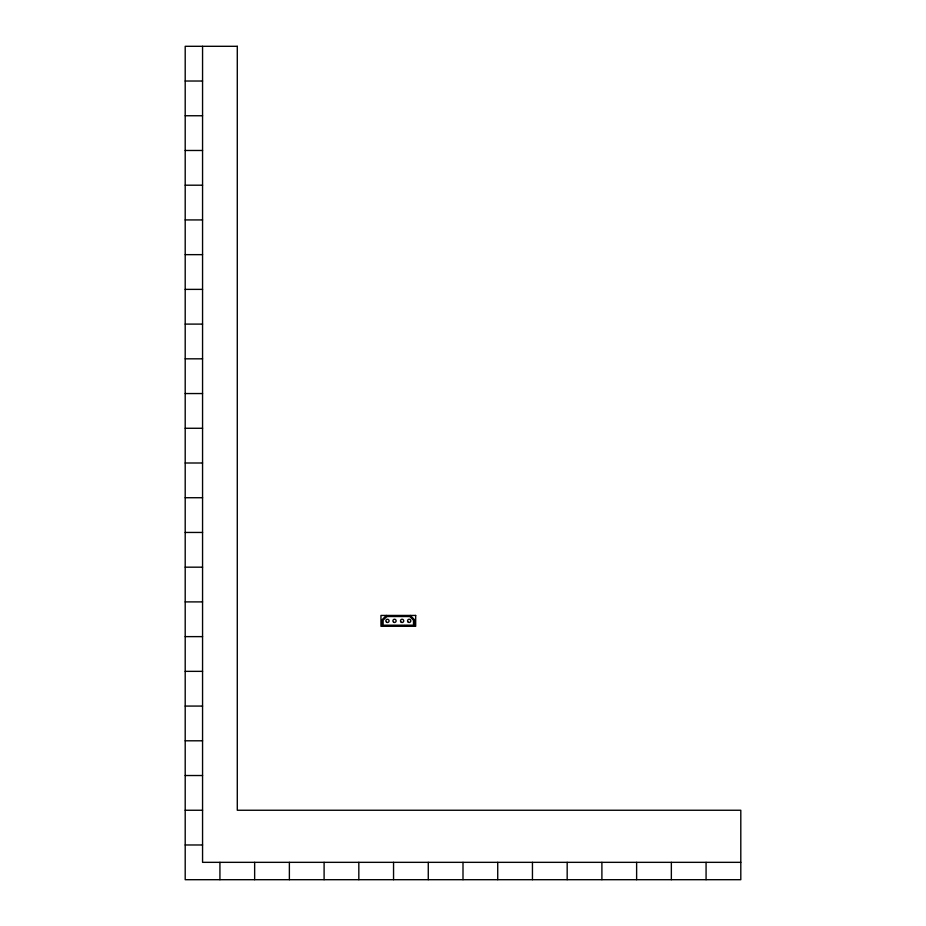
<?xml version="1.0" encoding="UTF-8"?>
<svg xmlns="http://www.w3.org/2000/svg" width="926" height="926" viewBox="0 0 926 926"><rect width="100%" height="100%" fill="white"/><g stroke="black" fill="none" stroke-linecap="round" stroke-linejoin="round"><path stroke-width="1.39" d="M406.954 625.49L405.912 626.289L404.859 625.49M386.373 615.443L382.033 619.783L382.033 626.289M185.2 81.025L202.562 81.025M185.2 115.75L202.562 115.75M185.2 150.475L202.562 150.475M185.2 185.2L202.562 185.2M185.2 219.925L202.562 219.925M185.2 254.65L202.562 254.65M185.2 289.375L202.562 289.375M185.2 324.1L202.562 324.1M185.2 358.825L202.562 358.825M185.2 393.55L202.562 393.55M185.2 428.275L202.562 428.275M185.2 463L202.562 463M185.2 497.725L202.562 497.725M185.2 532.45L202.562 532.45M185.2 567.175L202.562 567.175M185.2 601.9L202.562 601.9M185.2 636.625L202.562 636.625M185.2 671.35L202.562 671.35M185.2 706.075L202.562 706.075M185.2 740.8L202.562 740.8M185.2 775.525L202.562 775.525M185.2 810.25L202.562 810.25M185.2 844.975L202.562 844.975M740.8 862.337L202.562 862.337L202.562 46.3M410.253 615.443L414.593 619.783L414.593 626.289M706.075 862.337L706.075 879.7M671.35 862.337L671.35 879.7M636.625 862.337L636.625 879.7M601.9 862.337L601.9 879.7M567.175 862.337L567.175 879.7M532.45 862.337L532.45 879.7M497.725 862.337L497.725 879.7M463 862.337L463 879.7M428.275 862.337L428.275 879.7M393.55 862.337L393.55 879.7M358.825 862.337L358.825 879.7M324.1 862.337L324.1 879.7M289.375 862.337L289.375 879.7M254.65 862.337L254.65 879.7M219.925 862.337L219.925 879.7M386.825 616.519L383.121 620.223L383.121 625.2L413.505 625.2L413.505 620.223L409.801 616.519L386.825 616.519M237.287 46.3L185.2 46.3L185.2 879.7L740.8 879.7L740.8 810.25L237.287 810.25L237.287 46.3M415.681 615.443L380.956 615.443L380.956 626.289L415.681 626.289L415.681 615.443M386.651 622.272A1.632 1.632 0 0 0 389.094 620.86A1.632 1.632 0 0 0 386.651 619.459A1.632 1.632 0 0 0 386.651 622.272M401.294 622.272A1.632 1.632 0 0 0 403.736 620.86A1.632 1.632 0 0 0 401.294 619.459A1.632 1.632 0 0 0 401.294 622.272M393.7 622.272A1.632 1.632 0 0 0 396.143 620.86A1.632 1.632 0 0 0 393.7 619.459A1.632 1.632 0 0 0 393.7 622.272M408.354 622.272A1.632 1.632 0 0 0 410.797 620.86A1.632 1.632 0 0 0 408.354 619.459A1.632 1.632 0 0 0 408.354 622.272"/></g></svg>
